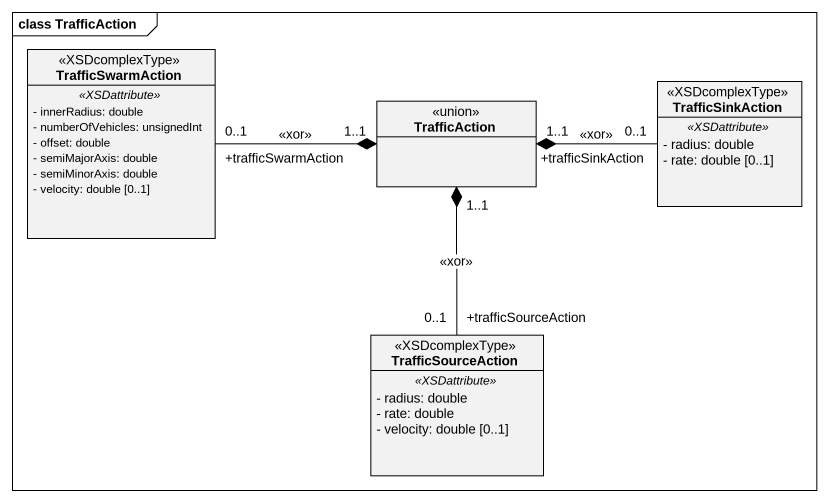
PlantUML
@startuml
mainframe class TrafficAction
hide circle
hide empty members
skinparam classAttributeIconSize 0
class TrafficSwarmAction <<XSDcomplexType>> {
  .. <<XSDattribute>> ..
  - innerRadius: double
  - numberOfVehicles: unsignedInt
  - offset: double
  - semiMajorAxis: double
  - semiMinorAxis: double
  - velocity: double [0..1]
}
class TrafficAction <<union>>
class TrafficSinkAction <<XSDcomplexType>> {
  .. <<XSDattribute>> ..
  - radius: double
  - rate: double [0..1]
}
class TrafficSourceAction <<XSDcomplexType>> {
  .. <<XSDattribute>> ..
  - radius: double
  - rate: double
  - velocity: double [0..1]
}
TrafficAction "1..1" *-left- "+trafficSwarmAction\n0..1" TrafficSwarmAction : <<xor>>
TrafficAction "1..1" *-right- "+trafficSinkAction\n0..1" TrafficSinkAction : <<xor>>
TrafficAction "1..1" *-- "+trafficSourceAction\n0..1" TrafficSourceAction : <<xor>>
@enduml
